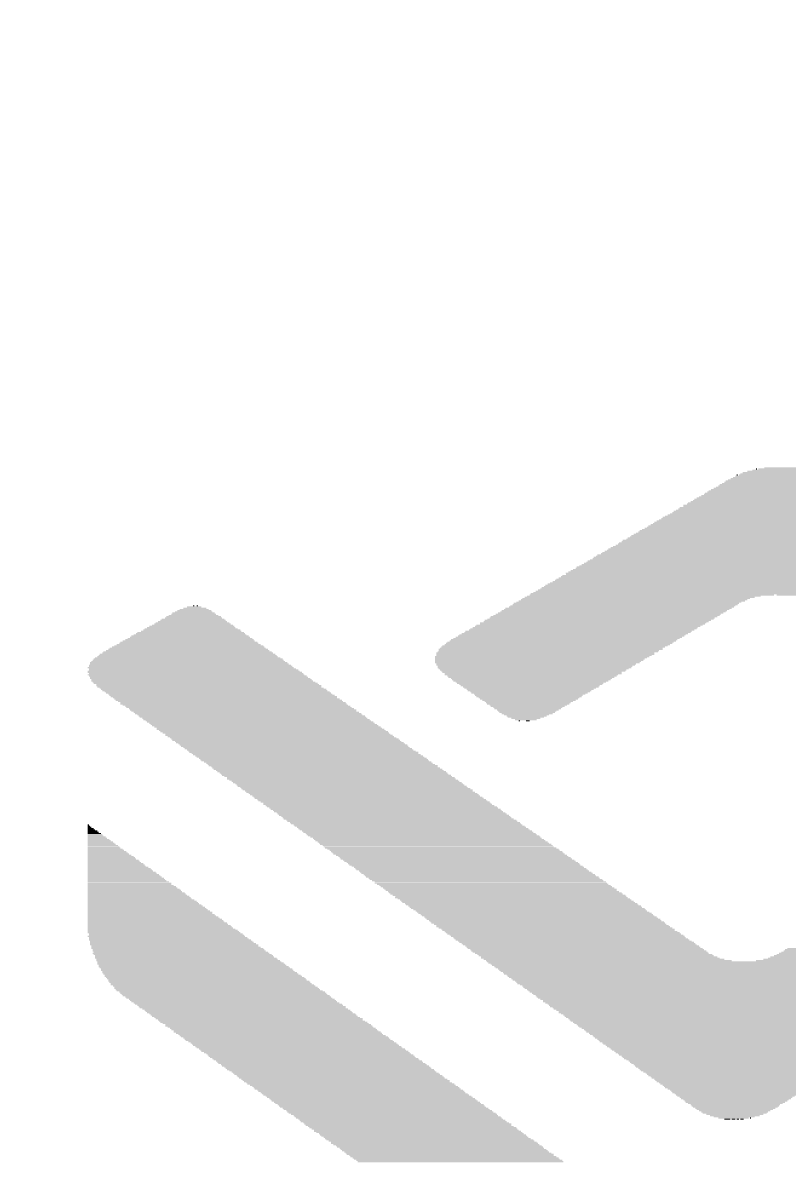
# Model space of a CAD drawing. Extents: x -10 to 136, y -30 to 100.
# Drawn here: x 85.138 to 87.55, y 63.543 to 67.128 of the extents above; entities that cross this region are included whole.
import ezdxf

# ---------------------------------------------------------------- set-up
doc = ezdxf.new("R2010")
doc.units = 0
doc.layers.add('25', color=253, linetype='CONTINUOUS')
doc.layers.add('49', color=253, linetype='CONTINUOUS')

# ---------------------------------------------------------------- blocks, each defined once
blk = doc.blocks.new('RECT')
blk.add_solid([(-0.5, -0.5), (0.5, -0.5), (-0.5, 0.5), (0.5, 0.5)])

msp = doc.modelspace()

# ---------------------------------------------------------------- linework, layer by layer
at = {"layer": '49'}
for radius in [38.2532, 37.9738]:
    msp.add_circle((65.024, 49.53), radius, dxfattribs=at)

# ---------------------------------------------------------------- block references
at = {"layer": '25'}
for p, xscale, yscale in [((87.5309, 65.7161), 0.2248, 0.0039), ((87.531, 65.72), 0.1943, 0.0038), ((87.4471, 65.7238), 0.0038, 0.0038), ((87.529, 65.7238), 0.1524, 0.0038), ((87.531, 65.7276), 0.1181, 0.0038), ((87.529, 65.6819), 0.3657, 0.0038), ((87.5272, 65.6857), 0.3543, 0.0038), ((87.529, 65.6895), 0.3429, 0.0038), ((87.531, 65.6933), 0.3315, 0.0038), ((87.529, 65.6971), 0.3124, 0.0038), ((87.5309, 65.7009), 0.301, 0.0038), ((87.3862, 65.7047), 0.0038, 0.0038), ((87.5329, 65.7047), 0.2819, 0.0038), ((87.531, 65.7085), 0.2705, 0.0038), ((87.531, 65.7123), 0.2553, 0.0038), ((87.5252, 65.6476), 0.4801, 0.0038), ((87.5271, 65.6514), 0.4686, 0.0038), ((87.5252, 65.6552), 0.4572, 0.0038), ((87.5252, 65.659), 0.442, 0.0038), ((87.5272, 65.6628), 0.4305, 0.0038), ((87.5272, 65.6666), 0.4153, 0.0038), ((87.529, 65.6704), 0.4039, 0.0038), ((87.5271, 65.6742), 0.3924, 0.0038), ((87.529, 65.678), 0.381, 0.0039), ((87.5214, 65.6095), 0.6096, 0.0038), ((87.5233, 65.6133), 0.5906, 0.0038), ((87.5234, 65.6171), 0.5829, 0.0038), ((87.5234, 65.6209), 0.5677, 0.0038), ((87.5233, 65.6247), 0.5524, 0.0038), ((87.5233, 65.6285), 0.5448, 0.0038), ((87.5233, 65.6323), 0.5296, 0.0038), ((87.5252, 65.6361), 0.5182, 0.0038), ((87.5252, 65.6399), 0.5029, 0.0039), ((87.5272, 65.6438), 0.4915, 0.0038), ((87.5196, 65.5752), 0.7201, 0.0038), ((87.5195, 65.579), 0.7048, 0.0038), ((87.5214, 65.5828), 0.6934, 0.0038), ((87.5214, 65.5866), 0.6782, 0.0038), ((87.5214, 65.5904), 0.6706, 0.0038), ((87.5215, 65.5942), 0.6553, 0.0038), ((87.5215, 65.598), 0.6401, 0.0038), ((87.5214, 65.6018), 0.6324, 0.0039), ((87.5233, 65.6057), 0.6134, 0.0038), ((87.5176, 65.5371), 0.8458, 0.0038), ((87.5176, 65.5409), 0.8306, 0.0038), ((87.5157, 65.5447), 0.8192, 0.0038), ((87.5176, 65.5485), 0.8078, 0.0038), ((87.5196, 65.5523), 0.7963, 0.0038), ((87.5176, 65.5561), 0.7848, 0.0038), ((87.5176, 65.5599), 0.7696, 0.0038), ((87.5176, 65.5637), 0.7544, 0.0039), ((87.5195, 65.5676), 0.743, 0.0038), ((87.5195, 65.5714), 0.7354, 0.0038), ((87.5157, 65.5028), 0.9564, 0.0038), ((87.5138, 65.5066), 0.9448, 0.0038), ((87.5157, 65.5104), 0.9334, 0.0038), ((87.5138, 65.5142), 0.922, 0.0038), ((87.5157, 65.518), 0.9106, 0.0038), ((87.5157, 65.5218), 0.8954, 0.0038), ((87.5157, 65.5256), 0.8802, 0.0039), ((87.5157, 65.5295), 0.8724, 0.0038), ((87.5157, 65.5333), 0.8572, 0.0038), ((87.5119, 65.4685), 1.0706, 0.0038), ((87.51, 65.4723), 1.0592, 0.0038), ((87.5119, 65.4761), 1.0478, 0.0038), ((87.5119, 65.4799), 1.0325, 0.0038), ((87.5138, 65.4837), 1.021, 0.0038), ((87.5138, 65.4875), 1.0058, 0.0039), ((87.5138, 65.4914), 0.9982, 0.0038), ((87.5138, 65.4952), 0.983, 0.0038), ((87.5119, 65.499), 0.9716, 0.0038), ((87.508, 65.4304), 1.1925, 0.0038), ((87.51, 65.4342), 1.1887, 0.0038), ((87.508, 65.438), 1.1697, 0.0038), ((87.51, 65.4418), 1.1582, 0.0038), ((87.5081, 65.4456), 1.1468, 0.0038), ((87.5081, 65.4494), 1.1316, 0.0039), ((87.5081, 65.4533), 1.124, 0.0038), ((87.5119, 65.4571), 1.1087, 0.0038), ((87.51, 65.4609), 1.0973, 0.0038), ((87.51, 65.4647), 1.082, 0.0038), ((87.5042, 65.3961), 1.3145, 0.0038), ((87.5043, 65.3999), 1.2992, 0.0038), ((87.5062, 65.4037), 1.2878, 0.0038), ((87.5062, 65.4075), 1.2725, 0.0038), ((87.5062, 65.4113), 1.2573, 0.0039), ((87.5062, 65.4152), 1.2497, 0.0038), ((87.5081, 65.419), 1.2382, 0.0038), ((87.5062, 65.4228), 1.2192, 0.0038), ((87.5081, 65.4266), 1.2078, 0.0038), ((87.5005, 65.358), 1.4363, 0.0038), ((87.5024, 65.3618), 1.4249, 0.0038), ((87.5024, 65.3656), 1.4097, 0.0038), ((87.5042, 65.3694), 1.3983, 0.0038), ((87.5043, 65.3732), 1.383, 0.0039), ((87.5043, 65.3771), 1.3754, 0.0038), ((87.5043, 65.3809), 1.3602, 0.0038), ((87.5062, 65.3847), 1.3487, 0.0038), ((87.5042, 65.3885), 1.3373, 0.0038), ((87.5062, 65.3923), 1.3183, 0.0038), ((87.0928, 65.3237), 0.7354, 0.0038), ((87.1176, 65.3275), 0.7697, 0.0038), ((87.4986, 65.3313), 1.524, 0.0038), ((87.5005, 65.3351), 1.5125, 0.0039), ((87.5005, 65.339), 1.4973, 0.0038), ((87.5024, 65.3428), 1.4859, 0.0038), ((87.5024, 65.3466), 1.4707, 0.0038), ((87.5005, 65.3504), 1.4593, 0.0038), ((87.5024, 65.3542), 1.4478, 0.0038), ((87.8891, 65.3275), 0.7582, 0.0038), ((85.6793, 65.2856), 0.0724, 0.0038), ((85.6774, 65.2894), 0.0457, 0.0038), ((85.6755, 65.2932), 0.0038, 0.0038), ((85.6869, 65.2932), 0.0038, 0.0038), ((87.0128, 65.2856), 0.7125, 0.0038), ((87.0223, 65.2894), 0.7086, 0.0038), ((87.0261, 65.2932), 0.7086, 0.0038), ((87.0337, 65.297), 0.7087, 0.0039), ((87.0376, 65.3009), 0.7087, 0.0038), ((87.0452, 65.3047), 0.7087, 0.0038), ((87.0547, 65.3085), 0.7124, 0.0038), ((87.0623, 65.3123), 0.7124, 0.0038), ((87.068, 65.3161), 0.7163, 0.0038), ((87.0795, 65.3199), 0.7239, 0.0038), ((85.6736, 65.2513), 0.1981, 0.0038), ((85.6754, 65.2551), 0.1791, 0.0038), ((85.6754, 65.2589), 0.1715, 0.0039), ((85.6755, 65.2628), 0.1562, 0.0038), ((85.6755, 65.2666), 0.141, 0.0038), ((85.6754, 65.2704), 0.1333, 0.0038), ((85.6754, 65.2742), 0.1181, 0.0038), ((85.6774, 65.278), 0.1067, 0.0038), ((85.6774, 65.2818), 0.0914, 0.0038), ((86.9557, 65.2513), 0.7125, 0.0038), ((86.9614, 65.2551), 0.7087, 0.0038), ((86.9671, 65.2589), 0.7125, 0.0039), ((86.9747, 65.2628), 0.7125, 0.0038), ((86.9804, 65.2666), 0.7086, 0.0038), ((86.988, 65.2704), 0.7086, 0.0038), ((86.9956, 65.2742), 0.7087, 0.0038), ((86.9995, 65.278), 0.7087, 0.0038), ((87.0071, 65.2818), 0.7087, 0.0038), ((85.6698, 65.217), 0.3048, 0.0038), ((85.6679, 65.2208), 0.2933, 0.0039), ((85.6679, 65.2247), 0.2781, 0.0038), ((85.6698, 65.2285), 0.2667, 0.0038), ((85.6716, 65.2323), 0.2553, 0.0038), ((85.6716, 65.2361), 0.2401, 0.0038), ((85.6717, 65.2399), 0.2324, 0.0038), ((85.6716, 65.2437), 0.2171, 0.0038), ((85.6736, 65.2475), 0.2057, 0.0038), ((86.8966, 65.217), 0.7087, 0.0038), ((86.9023, 65.2208), 0.7124, 0.0039), ((86.908, 65.2247), 0.7086, 0.0038), ((86.9156, 65.2285), 0.7087, 0.0038), ((86.9214, 65.2323), 0.7125, 0.0038), ((86.9327, 65.2399), 0.7125, 0.0038), ((86.9309, 65.2361), 0.7087, 0.0038), ((86.9423, 65.2437), 0.7086, 0.0038), ((86.948, 65.2475), 0.7124, 0.0038), ((85.6603, 65.1789), 0.4305, 0.0038), ((85.6603, 65.1827), 0.4153, 0.0039), ((85.6622, 65.1866), 0.4039, 0.0038), ((85.6641, 65.1904), 0.3925, 0.0038), ((85.664, 65.1942), 0.3772, 0.0038), ((85.6641, 65.198), 0.3695, 0.0038), ((85.6641, 65.2018), 0.3543, 0.0038), ((85.666, 65.2056), 0.3429, 0.0038), ((85.666, 65.2094), 0.3353, 0.0038), ((85.6679, 65.2132), 0.3163, 0.0038), ((86.8299, 65.1789), 0.7124, 0.0038), ((86.8376, 65.1827), 0.7125, 0.0039), ((86.8414, 65.1866), 0.7125, 0.0038), ((86.849, 65.1904), 0.7125, 0.0038), ((86.8565, 65.1942), 0.7125, 0.0038), ((86.8642, 65.198), 0.7124, 0.0038), ((86.868, 65.2018), 0.7124, 0.0038), ((86.8757, 65.2056), 0.7125, 0.0038), ((86.8833, 65.2094), 0.7125, 0.0038), ((86.8871, 65.2132), 0.7125, 0.0038), ((85.6564, 65.1446), 0.5372, 0.0039), ((85.6564, 65.1485), 0.5296, 0.0038), ((85.6564, 65.1523), 0.5144, 0.0038), ((85.6583, 65.1561), 0.5029, 0.0038), ((85.6565, 65.1599), 0.4915, 0.0038), ((85.6583, 65.1637), 0.4801, 0.0038), ((85.6602, 65.1675), 0.4686, 0.0038), ((85.6602, 65.1713), 0.4534, 0.0038), ((85.6603, 65.1751), 0.4381, 0.0038), ((86.7823, 65.1446), 0.6858, 0.0039), ((86.7899, 65.1485), 0.6934, 0.0038), ((86.7994, 65.1561), 0.7048, 0.0038), ((86.7937, 65.1523), 0.6934, 0.0038), ((86.8013, 65.1599), 0.701, 0.0038), ((86.8071, 65.1637), 0.7049, 0.0038), ((86.8128, 65.1675), 0.7087, 0.0038), ((86.8204, 65.1713), 0.7087, 0.0038), ((86.8261, 65.1751), 0.7124, 0.0038), ((85.6641, 65.1065), 0.6363, 0.0039), ((85.6602, 65.1142), 0.621, 0.0038), ((85.6622, 65.1104), 0.6249, 0.0038), ((85.6583, 65.118), 0.6096, 0.0038), ((85.6583, 65.1218), 0.602, 0.0038), ((85.6583, 65.1256), 0.5944, 0.0038), ((85.6565, 65.1294), 0.5829, 0.0038), ((85.6565, 65.1332), 0.5677, 0.0038), ((85.6565, 65.137), 0.5601, 0.0038), ((85.6564, 65.1408), 0.5524, 0.0038), ((86.7632, 65.1218), 0.6553, 0.0038), ((86.7652, 65.1256), 0.6591, 0.0038), ((86.7576, 65.1142), 0.6439, 0.0038), ((86.7728, 65.1332), 0.6743, 0.0038), ((86.769, 65.1294), 0.6667, 0.0038), ((86.7595, 65.118), 0.6477, 0.0038), ((86.7823, 65.1408), 0.6858, 0.0038), ((86.7785, 65.137), 0.6782, 0.0038), ((86.7537, 65.1104), 0.6286, 0.0038), ((86.7518, 65.1065), 0.6248, 0.0039), ((85.6754, 65.0875), 0.6667, 0.0038), ((85.6793, 65.0837), 0.6744, 0.0038), ((85.6831, 65.0761), 0.682, 0.0038), ((85.666, 65.0989), 0.6477, 0.0038), ((85.6716, 65.0951), 0.6515, 0.0038), ((85.6754, 65.0913), 0.6591, 0.0038), ((85.6831, 65.0799), 0.6744, 0.0038), ((85.6888, 65.0723), 0.6858, 0.0038), ((85.666, 65.1027), 0.6401, 0.0038), ((86.7499, 65.1027), 0.6134, 0.0038), ((86.748, 65.0989), 0.6096, 0.0038), ((86.7461, 65.0951), 0.5982, 0.0038), ((86.7442, 65.0913), 0.5867, 0.0038), ((86.7442, 65.0875), 0.5791, 0.0038), ((86.7404, 65.0837), 0.5639, 0.0038), ((86.7385, 65.0761), 0.5449, 0.0038), ((86.7442, 65.0799), 0.5563, 0.0038), ((86.7404, 65.0723), 0.5334, 0.0038), ((85.6926, 65.0684), 0.6858, 0.0039), ((85.6964, 65.0646), 0.6934, 0.0038), ((85.7002, 65.0608), 0.6934, 0.0038), ((85.7022, 65.057), 0.6973, 0.0038), ((85.7079, 65.0532), 0.7011, 0.0038), ((85.7135, 65.0494), 0.7049, 0.0038), ((85.7193, 65.0456), 0.701, 0.0038), ((85.7231, 65.0418), 0.7086, 0.0038), ((85.725, 65.038), 0.7048, 0.0038), ((86.7385, 65.0684), 0.5219, 0.0039), ((86.7385, 65.0646), 0.5067, 0.0038), ((86.7385, 65.0608), 0.4991, 0.0038), ((86.7366, 65.057), 0.4877, 0.0038), ((86.7366, 65.0532), 0.4725, 0.0038), ((86.7347, 65.0494), 0.4611, 0.0038), ((86.7366, 65.0456), 0.4495, 0.0038), ((86.7347, 65.0418), 0.4381, 0.0038), ((86.7366, 65.038), 0.4267, 0.0038), ((85.7326, 65.0342), 0.7048, 0.0038), ((85.7384, 65.0303), 0.7087, 0.0039), ((85.7422, 65.0265), 0.7087, 0.0038), ((85.7498, 65.0227), 0.7087, 0.0038), ((85.7536, 65.0189), 0.7087, 0.0038), ((85.7593, 65.0151), 0.7048, 0.0038), ((85.765, 65.0113), 0.7086, 0.0038), ((85.7708, 65.0075), 0.7125, 0.0038), ((85.7746, 65.0037), 0.7049, 0.0038), ((85.7803, 64.9999), 0.7087, 0.0038), ((86.7347, 65.0342), 0.4153, 0.0038), ((86.7347, 65.0303), 0.4001, 0.0039), ((86.7328, 65.0265), 0.3887, 0.0038), ((86.7347, 65.0227), 0.3771, 0.0038), ((86.7328, 65.0189), 0.3657, 0.0038), ((86.7328, 65.0151), 0.3505, 0.0038), ((86.7309, 65.0113), 0.3391, 0.0038), ((86.7309, 65.0075), 0.3315, 0.0038), ((86.7309, 65.0037), 0.3163, 0.0038), ((86.7308, 64.9999), 0.3086, 0.0038), ((85.7859, 64.9961), 0.7125, 0.0038), ((85.7917, 64.9922), 0.7087, 0.0039), ((85.7993, 64.9884), 0.7086, 0.0038), ((85.8012, 64.9846), 0.7124, 0.0038), ((85.8069, 64.9808), 0.7086, 0.0038), ((85.8146, 64.977), 0.7087, 0.0038), ((85.8184, 64.9732), 0.7087, 0.0038), ((85.826, 64.9694), 0.7087, 0.0038), ((85.8317, 64.9656), 0.7125, 0.0038), ((86.7309, 64.9961), 0.2933, 0.0038), ((86.7309, 64.9922), 0.2781, 0.0039), ((86.7289, 64.9884), 0.2667, 0.0038), ((86.7289, 64.9846), 0.2591, 0.0038), ((86.7289, 64.9808), 0.2439, 0.0038), ((86.727, 64.977), 0.2324, 0.0038), ((86.727, 64.9732), 0.2172, 0.0038), ((86.7271, 64.9694), 0.2095, 0.0038), ((86.7271, 64.9656), 0.1943, 0.0038), ((85.8336, 64.9618), 0.7086, 0.0038), ((85.8412, 64.958), 0.7086, 0.0038), ((85.847, 64.9541), 0.7125, 0.0039), ((85.8526, 64.9503), 0.7087, 0.0038), ((85.8584, 64.9465), 0.7125, 0.0038), ((85.8621, 64.9427), 0.7125, 0.0038), ((85.8679, 64.9389), 0.7087, 0.0038), ((85.8736, 64.9351), 0.7124, 0.0038), ((85.8793, 64.9313), 0.7086, 0.0038), ((85.8851, 64.9275), 0.7125, 0.0038), ((86.7251, 64.9618), 0.1829, 0.0038), ((86.7251, 64.958), 0.1753, 0.0038), ((86.7251, 64.9541), 0.16, 0.0039), ((86.7232, 64.9503), 0.141, 0.0038), ((86.7233, 64.9465), 0.1257, 0.0038), ((86.7214, 64.9427), 0.1143, 0.0038), ((86.7213, 64.9389), 0.0914, 0.0038), ((86.7213, 64.9351), 0.0686, 0.0038), ((86.7004, 64.9313), 0.0038, 0.0038), ((86.727, 64.9313), 0.0114, 0.0038), ((85.8907, 64.9237), 0.7087, 0.0038), ((85.8965, 64.9199), 0.7125, 0.0038), ((85.9002, 64.916), 0.7125, 0.0039), ((85.9079, 64.9122), 0.7125, 0.0038), ((85.9136, 64.9084), 0.7086, 0.0038), ((85.9174, 64.9046), 0.7162, 0.0038), ((85.9232, 64.9008), 0.7125, 0.0038), ((85.9288, 64.897), 0.7163, 0.0038), ((85.9346, 64.8932), 0.7125, 0.0038), ((85.9403, 64.8894), 0.7087, 0.0038), ((85.9441, 64.8856), 0.7163, 0.0038), ((85.9498, 64.8818), 0.7124, 0.0038), ((85.9574, 64.8779), 0.7124, 0.0039), ((85.9631, 64.8741), 0.7163, 0.0038), ((85.9669, 64.8703), 0.7163, 0.0038), ((85.9727, 64.8665), 0.7125, 0.0038), ((85.9784, 64.8627), 0.7163, 0.0038), ((85.9841, 64.8589), 0.7125, 0.0038), ((85.9898, 64.8551), 0.7162, 0.0038), ((85.9936, 64.8513), 0.7162, 0.0038), ((85.9994, 64.8475), 0.7125, 0.0038), ((86.005, 64.8437), 0.7163, 0.0038), ((86.0108, 64.8398), 0.7125, 0.0039), ((86.0165, 64.836), 0.7163, 0.0038), ((86.0222, 64.8322), 0.7201, 0.0038), ((86.026, 64.8284), 0.7124, 0.0038), ((86.0317, 64.8246), 0.7162, 0.0038), ((86.0393, 64.8208), 0.7163, 0.0038), ((86.0431, 64.817), 0.7163, 0.0038), ((86.0508, 64.8132), 0.7163, 0.0038), ((86.0546, 64.8094), 0.7163, 0.0038), ((86.0584, 64.8056), 0.7163, 0.0038), ((86.066, 64.8017), 0.7162, 0.0039), ((86.0717, 64.7979), 0.7124, 0.0038), ((86.0774, 64.7941), 0.7163, 0.0038), ((86.0832, 64.7903), 0.7201, 0.0038), ((86.087, 64.7865), 0.7125, 0.0038), ((86.0927, 64.7827), 0.7163, 0.0038), ((86.0984, 64.7789), 0.7201, 0.0038), ((86.1041, 64.7751), 0.7162, 0.0038), ((86.1099, 64.7713), 0.7201, 0.0038), ((86.1155, 64.7675), 0.7163, 0.0038), ((86.1193, 64.7636), 0.7163, 0.0039), ((86.1251, 64.7598), 0.7201, 0.0038), ((86.1308, 64.756), 0.7163, 0.0038), ((86.1403, 64.7484), 0.7201, 0.0038), ((86.1384, 64.7522), 0.7163, 0.0038), ((86.148, 64.7446), 0.7201, 0.0038), ((86.1536, 64.7408), 0.7163, 0.0038), ((86.1594, 64.737), 0.7201, 0.0038), ((86.1651, 64.7332), 0.7163, 0.0038), ((86.1689, 64.7294), 0.7163, 0.0038), ((86.1746, 64.7255), 0.7201, 0.0039), ((86.1803, 64.7217), 0.7162, 0.0038), ((86.1861, 64.7179), 0.7201, 0.0038), ((86.1917, 64.7141), 0.7239, 0.0038), ((86.1955, 64.7103), 0.7163, 0.0038), ((86.2013, 64.7065), 0.7201, 0.0038), ((86.2088, 64.7027), 0.7201, 0.0038), ((86.2127, 64.6989), 0.7201, 0.0038), ((86.2184, 64.6951), 0.7162, 0.0038), ((86.2242, 64.6913), 0.7201, 0.0038), ((86.228, 64.6874), 0.7201, 0.0039), ((86.2356, 64.6836), 0.7201, 0.0038), ((86.2394, 64.6798), 0.7201, 0.0038), ((86.2469, 64.676), 0.7201, 0.0038), ((86.2546, 64.6684), 0.7201, 0.0038), ((86.2527, 64.6722), 0.7163, 0.0038), ((86.2623, 64.6646), 0.7201, 0.0038), ((86.2679, 64.6608), 0.7239, 0.0038), ((86.2737, 64.657), 0.7201, 0.0038), ((86.2794, 64.6532), 0.7239, 0.0038), ((86.285, 64.6493), 0.7201, 0.0039), ((86.2889, 64.6455), 0.7201, 0.0038), ((86.2965, 64.6417), 0.72, 0.0038), ((86.3004, 64.6379), 0.7201, 0.0038), ((86.306, 64.6341), 0.7239, 0.0038), ((86.3118, 64.6303), 0.7201, 0.0038), ((86.3156, 64.6265), 0.7201, 0.0038), ((86.3213, 64.6227), 0.7239, 0.0038), ((86.3289, 64.6189), 0.7239, 0.0038), ((86.3327, 64.6151), 0.7239, 0.0038), ((86.3404, 64.6112), 0.7239, 0.0039), ((86.3441, 64.6074), 0.7239, 0.0038), ((85.344, 64.6036), 0.0038, 0.0038), ((85.3459, 64.5998), 0.0076, 0.0038), ((85.3478, 64.596), 0.0114, 0.0038), ((85.3516, 64.5922), 0.019, 0.0038), ((85.3535, 64.5884), 0.0229, 0.0038), ((85.365, 64.5731), 0.0457, 0.0039), ((85.3668, 64.5693), 0.0495, 0.0038), ((85.3574, 64.5846), 0.0305, 0.0038), ((85.3593, 64.5808), 0.0343, 0.0038), ((85.3631, 64.577), 0.0419, 0.0038), ((86.3499, 64.6036), 0.7201, 0.0038), ((86.3556, 64.5998), 0.7239, 0.0038), ((86.3612, 64.596), 0.7201, 0.0038), ((86.367, 64.5922), 0.7239, 0.0038), ((86.3708, 64.5884), 0.7239, 0.0038), ((86.3785, 64.5846), 0.7239, 0.0038), ((86.3822, 64.5808), 0.7239, 0.0038), ((86.3899, 64.577), 0.7239, 0.0038), ((86.3937, 64.5731), 0.7239, 0.0039), ((86.3993, 64.5693), 0.7277, 0.0038), ((85.3706, 64.5655), 0.0571, 0.0038), ((85.3726, 64.5617), 0.061, 0.0038), ((85.3764, 64.5579), 0.0686, 0.0038), ((85.3783, 64.5541), 0.0724, 0.0038), ((85.3821, 64.5503), 0.08, 0.0038), ((85.384, 64.5465), 0.0838, 0.0038), ((85.3859, 64.5427), 0.0876, 0.0038), ((85.3897, 64.5389), 0.0952, 0.0038), ((85.3916, 64.535), 0.0991, 0.0039), ((86.4051, 64.5655), 0.7239, 0.0038), ((86.4108, 64.5617), 0.72, 0.0038), ((86.4166, 64.5579), 0.7239, 0.0038), ((86.4203, 64.5541), 0.7239, 0.0038), ((86.428, 64.5503), 0.7239, 0.0038), ((86.4318, 64.5465), 0.7239, 0.0038), ((86.4374, 64.5427), 0.7277, 0.0038), ((86.4432, 64.5389), 0.7239, 0.0038), ((86.447, 64.535), 0.7239, 0.0039), ((85.4031, 64.5198), 0.1219, 0.0038), ((85.4049, 64.516), 0.1257, 0.0038), ((85.4069, 64.5122), 0.1295, 0.0038), ((85.4107, 64.5084), 0.1372, 0.0038), ((85.4145, 64.5046), 0.1448, 0.0038), ((85.4164, 64.5008), 0.1486, 0.0038), ((85.4183, 64.4969), 0.1524, 0.0039), ((85.3936, 64.5312), 0.1029, 0.0038), ((85.3974, 64.5274), 0.1105, 0.0038), ((85.3993, 64.5236), 0.1143, 0.0038), ((86.4528, 64.5312), 0.7277, 0.0038), ((86.4604, 64.5274), 0.7277, 0.0038), ((86.4661, 64.5236), 0.7239, 0.0038), ((86.4718, 64.5198), 0.7277, 0.0038), ((86.4755, 64.516), 0.7277, 0.0038), ((86.4794, 64.5122), 0.7277, 0.0038), ((86.487, 64.5084), 0.7278, 0.0038), ((86.4928, 64.5046), 0.7239, 0.0038), ((86.4985, 64.5008), 0.7277, 0.0038), ((86.5023, 64.4969), 0.7277, 0.0039), ((85.4221, 64.4931), 0.16, 0.0038), ((85.424, 64.4893), 0.1638, 0.0038), ((85.4259, 64.4855), 0.1676, 0.0038), ((85.4297, 64.4817), 0.1753, 0.0038), ((85.4412, 64.4665), 0.1981, 0.0038), ((85.443, 64.4627), 0.2019, 0.0038), ((85.4317, 64.4779), 0.1791, 0.0038), ((85.4336, 64.4741), 0.1829, 0.0038), ((85.4374, 64.4703), 0.1905, 0.0038), ((86.5099, 64.4931), 0.7277, 0.0038), ((86.5136, 64.4893), 0.7277, 0.0038), ((86.5213, 64.4855), 0.7277, 0.0038), ((86.5251, 64.4817), 0.7278, 0.0038), ((86.529, 64.4779), 0.7277, 0.0038), ((86.5366, 64.4741), 0.7277, 0.0038), ((86.5423, 64.4703), 0.7239, 0.0038), ((86.548, 64.4665), 0.7277, 0.0038), ((86.5517, 64.4627), 0.7277, 0.0038), ((85.445, 64.4588), 0.2057, 0.0039), ((85.4488, 64.455), 0.2134, 0.0038), ((85.4507, 64.4512), 0.2172, 0.0038), ((85.4545, 64.4474), 0.2248, 0.0038), ((85.4564, 64.4436), 0.2286, 0.0038), ((85.4583, 64.4398), 0.2324, 0.0038), ((85.4621, 64.436), 0.24, 0.0038), ((85.464, 64.4322), 0.2438, 0.0038), ((85.4659, 64.4284), 0.2476, 0.0038), ((86.5575, 64.4588), 0.7239, 0.0039), ((86.5632, 64.455), 0.7278, 0.0038), ((86.5671, 64.4512), 0.7277, 0.0038), ((86.5747, 64.4474), 0.7277, 0.0038), ((86.5785, 64.4436), 0.7277, 0.0038), ((86.5842, 64.4398), 0.7315, 0.0038), ((86.5898, 64.436), 0.7277, 0.0038), ((86.5956, 64.4322), 0.7315, 0.0038), ((86.6013, 64.4284), 0.7278, 0.0038), ((85.4811, 64.4093), 0.2781, 0.0038), ((85.4831, 64.4055), 0.2819, 0.0038), ((85.4869, 64.4017), 0.2896, 0.0038), ((85.4888, 64.3979), 0.2934, 0.0038), ((85.4907, 64.3941), 0.2972, 0.0038), ((85.4945, 64.3903), 0.3048, 0.0038), ((85.4698, 64.4246), 0.2553, 0.0038), ((85.4736, 64.4207), 0.2629, 0.0039), ((85.4736, 64.4169), 0.2629, 0.0038), ((85.4774, 64.4131), 0.2705, 0.0038), ((86.6108, 64.4207), 0.7315, 0.0039), ((86.609, 64.4246), 0.7277, 0.0038), ((86.6166, 64.4169), 0.7277, 0.0038), ((86.6242, 64.4131), 0.7277, 0.0038), ((86.6279, 64.4093), 0.7277, 0.0038), ((86.6356, 64.4055), 0.7277, 0.0038), ((86.6413, 64.4017), 0.7316, 0.0038), ((86.6433, 64.3979), 0.7277, 0.0038), ((86.6509, 64.3941), 0.7277, 0.0038), ((86.6566, 64.3903), 0.7315, 0.0038), ((85.4964, 64.3865), 0.3086, 0.0038), ((85.4983, 64.3826), 0.3124, 0.0039), ((85.5021, 64.3788), 0.32, 0.0038), ((85.504, 64.375), 0.3238, 0.0038), ((85.5059, 64.3712), 0.3277, 0.0038), ((85.5174, 64.356), 0.3505, 0.0038), ((85.5098, 64.3674), 0.3353, 0.0038), ((85.5136, 64.3636), 0.3429, 0.0038), ((85.5155, 64.3598), 0.3467, 0.0038), ((86.6604, 64.3865), 0.7315, 0.0038), ((86.668, 64.3826), 0.7315, 0.0039), ((86.6737, 64.3788), 0.7277, 0.0038), ((86.6756, 64.375), 0.7316, 0.0038), ((86.6833, 64.3712), 0.7315, 0.0038), ((86.689, 64.3674), 0.7277, 0.0038), ((86.6947, 64.3636), 0.7315, 0.0038), ((86.6985, 64.3598), 0.7315, 0.0038), ((86.7061, 64.356), 0.7315, 0.0038), ((85.5212, 64.3522), 0.3581, 0.0038), ((85.523, 64.3484), 0.3619, 0.0038), ((85.5269, 64.3445), 0.3696, 0.0039), ((85.5288, 64.3407), 0.3734, 0.0038), ((85.5307, 64.3369), 0.3772, 0.0038), ((85.5345, 64.3331), 0.3848, 0.0038), ((85.5383, 64.3293), 0.3924, 0.0038), ((85.5383, 64.3255), 0.3924, 0.0038), ((85.5421, 64.3217), 0.4, 0.0038), ((85.544, 64.3179), 0.4039, 0.0038), ((86.7099, 64.3522), 0.7315, 0.0038), ((86.7175, 64.3484), 0.7316, 0.0038), ((86.7214, 64.3445), 0.7315, 0.0039), ((86.7271, 64.3407), 0.7353, 0.0038), ((86.7328, 64.3369), 0.7315, 0.0038), ((86.7385, 64.3331), 0.7277, 0.0038), ((86.7442, 64.3293), 0.7315, 0.0038), ((86.7499, 64.3255), 0.7354, 0.0038), ((86.7556, 64.3217), 0.7316, 0.0038), ((86.7595, 64.3179), 0.7315, 0.0038), ((85.5555, 64.3026), 0.4267, 0.0038), ((85.5573, 64.2988), 0.4305, 0.0038), ((85.5611, 64.295), 0.4381, 0.0038), ((85.5631, 64.2912), 0.442, 0.0038), ((85.5669, 64.2874), 0.4496, 0.0038), ((85.5688, 64.2836), 0.4534, 0.0038), ((85.5479, 64.3141), 0.4115, 0.0038), ((85.5498, 64.3103), 0.4153, 0.0038), ((85.5536, 64.3064), 0.4229, 0.0039), ((86.767, 64.3141), 0.7315, 0.0038), ((86.7709, 64.3103), 0.7315, 0.0038), ((86.7766, 64.3064), 0.7353, 0.0039), ((86.7823, 64.3026), 0.7315, 0.0038), ((86.788, 64.2988), 0.7354, 0.0038), ((86.7918, 64.295), 0.7354, 0.0038), ((86.7976, 64.2912), 0.7315, 0.0038), ((86.8051, 64.2874), 0.7315, 0.0038), ((86.8071, 64.2836), 0.7353, 0.0038), ((85.5707, 64.2798), 0.4572, 0.0038), ((85.5745, 64.276), 0.4648, 0.0038), ((85.5783, 64.2722), 0.4724, 0.0038), ((85.5802, 64.2683), 0.4762, 0.0039), ((85.5821, 64.2645), 0.4801, 0.0038), ((85.5898, 64.2531), 0.4953, 0.0038), ((85.5954, 64.2493), 0.4991, 0.0038), ((85.5879, 64.2607), 0.4839, 0.0038), ((85.5898, 64.2569), 0.4877, 0.0038), ((86.8147, 64.2798), 0.7353, 0.0038), ((86.8223, 64.276), 0.7353, 0.0038), ((86.8242, 64.2722), 0.7315, 0.0038), ((86.8318, 64.2683), 0.7316, 0.0039), ((86.8376, 64.2645), 0.7353, 0.0038), ((86.8414, 64.2607), 0.7353, 0.0038), ((86.849, 64.2569), 0.7353, 0.0038), ((86.8528, 64.2531), 0.7353, 0.0038), ((86.8585, 64.2493), 0.7315, 0.0038), ((85.5974, 64.2455), 0.5029, 0.0038), ((85.6012, 64.2417), 0.5105, 0.0038), ((85.605, 64.2379), 0.5106, 0.0038), ((85.6069, 64.2341), 0.5144, 0.0038), ((85.6107, 64.2302), 0.522, 0.0039), ((85.6145, 64.2264), 0.5296, 0.0038), ((85.6164, 64.2226), 0.5258, 0.0038), ((85.6202, 64.2188), 0.5334, 0.0038), ((85.624, 64.215), 0.541, 0.0038), ((85.6279, 64.2112), 0.5411, 0.0038), ((86.8642, 64.2455), 0.7354, 0.0038), ((86.868, 64.2417), 0.7354, 0.0038), ((86.8757, 64.2379), 0.7353, 0.0038), ((86.8813, 64.2341), 0.7391, 0.0038), ((86.8871, 64.2302), 0.7353, 0.0039), ((86.8909, 64.2264), 0.7353, 0.0038), ((86.8985, 64.2226), 0.7353, 0.0038), ((86.9023, 64.2188), 0.7354, 0.0038), ((86.908, 64.215), 0.7392, 0.0038), ((86.9138, 64.2112), 0.7353, 0.0038), ((87.912, 64.2112), 0.7505, 0.0038), ((87.9196, 64.215), 0.7505, 0.0038), ((85.6298, 64.2074), 0.5449, 0.0038), ((85.6355, 64.1998), 0.5563, 0.0038), ((85.6355, 64.2036), 0.5487, 0.0038), ((85.6412, 64.196), 0.5601, 0.0038), ((85.645, 64.1921), 0.56, 0.0039), ((85.6469, 64.1883), 0.5638, 0.0038), ((85.6508, 64.1845), 0.5715, 0.0038), ((85.6583, 64.1769), 0.5791, 0.0038), ((85.6546, 64.1807), 0.5715, 0.0038), ((86.9194, 64.2074), 0.7391, 0.0038), ((86.9233, 64.2036), 0.7391, 0.0038), ((86.929, 64.1998), 0.7353, 0.0038), ((86.9385, 64.196), 0.7392, 0.0038), ((86.9423, 64.1921), 0.7392, 0.0039), ((86.9518, 64.1883), 0.743, 0.0038), ((86.9556, 64.1845), 0.7506, 0.0038), ((86.9671, 64.1807), 0.7582, 0.0038), ((86.9823, 64.1769), 0.7734, 0.0038), ((87.8396, 64.1769), 0.7887, 0.0038), ((87.8548, 64.1807), 0.7734, 0.0038), ((87.8662, 64.1845), 0.7658, 0.0038), ((87.8719, 64.1883), 0.762, 0.0038), ((87.8815, 64.1921), 0.7582, 0.0039), ((87.8872, 64.196), 0.7544, 0.0038), ((87.8948, 64.1998), 0.7544, 0.0038), ((87.9005, 64.2036), 0.7506, 0.0038), ((87.9081, 64.2074), 0.7506, 0.0038), ((85.6622, 64.1731), 0.5791, 0.0038), ((85.666, 64.1693), 0.5867, 0.0038), ((85.6679, 64.1655), 0.5905, 0.0038), ((85.6716, 64.1617), 0.5905, 0.0038), ((85.6755, 64.1579), 0.5982, 0.0038), ((85.6793, 64.154), 0.5982, 0.0039), ((85.685, 64.1502), 0.602, 0.0038), ((85.6869, 64.1464), 0.6058, 0.0038), ((85.6907, 64.1426), 0.6058, 0.0038), ((85.6945, 64.1388), 0.6134, 0.0038), ((87.4147, 64.1731), 1.6307, 0.0038), ((87.4129, 64.1693), 1.6193, 0.0038), ((87.4147, 64.1655), 1.6078, 0.0038), ((87.4128, 64.1617), 1.5964, 0.0038), ((87.4147, 64.1579), 1.5849, 0.0038), ((87.4129, 64.154), 1.5735, 0.0039), ((87.4129, 64.1502), 1.5583, 0.0038), ((87.4129, 64.1464), 1.5507, 0.0038), ((87.4129, 64.1426), 1.5431, 0.0038), ((87.4128, 64.1388), 1.5278, 0.0038), ((85.6983, 64.135), 0.6134, 0.0038), ((85.7041, 64.1312), 0.6173, 0.0038), ((85.706, 64.1274), 0.6211, 0.0038), ((85.7117, 64.1236), 0.6249, 0.0038), ((85.7155, 64.1198), 0.6248, 0.0038), ((85.7193, 64.1159), 0.6248, 0.0039), ((85.7231, 64.1121), 0.6324, 0.0038), ((85.7269, 64.1083), 0.6324, 0.0038), ((85.7307, 64.1045), 0.6324, 0.0038), ((87.4109, 64.135), 1.5164, 0.0038), ((87.4109, 64.1312), 1.5011, 0.0038), ((87.4109, 64.1274), 1.4935, 0.0038), ((87.4109, 64.1236), 1.4859, 0.0038), ((87.4109, 64.1198), 1.4707, 0.0038), ((87.409, 64.1159), 1.4592, 0.0039), ((87.409, 64.1121), 1.444, 0.0038), ((87.4109, 64.1083), 1.4402, 0.0038), ((87.409, 64.1045), 1.4288, 0.0038), ((85.7345, 64.1007), 0.6401, 0.0038), ((85.7403, 64.0969), 0.6363, 0.0038), ((85.7478, 64.0893), 0.6439, 0.0038), ((85.746, 64.0931), 0.6401, 0.0038), ((85.7516, 64.0855), 0.6439, 0.0038), ((85.7574, 64.0817), 0.6477, 0.0038), ((85.7651, 64.0778), 0.6477, 0.0039), ((85.7689, 64.074), 0.6477, 0.0038), ((85.7726, 64.0702), 0.6477, 0.0038), ((87.4091, 64.1007), 1.4135, 0.0038), ((87.4091, 64.0969), 1.3983, 0.0038), ((87.409, 64.0931), 1.3906, 0.0038), ((87.409, 64.0893), 1.383, 0.0038), ((87.409, 64.0855), 1.3678, 0.0038), ((87.4071, 64.0817), 1.3564, 0.0038), ((87.4071, 64.0778), 1.3488, 0.0039), ((87.4072, 64.074), 1.3335, 0.0038), ((87.4052, 64.0702), 1.322, 0.0038), ((85.7784, 64.0664), 0.6515, 0.0038), ((85.7841, 64.0626), 0.6477, 0.0038), ((85.7879, 64.0588), 0.6477, 0.0038), ((85.7955, 64.055), 0.6477, 0.0038), ((85.7993, 64.0512), 0.6477, 0.0038), ((85.8032, 64.0474), 0.6477, 0.0038), ((85.8107, 64.0436), 0.6477, 0.0038), ((85.8165, 64.0397), 0.6515, 0.0039), ((85.8222, 64.0359), 0.6477, 0.0038), ((85.8278, 64.0321), 0.6515, 0.0038), ((87.4071, 64.0664), 1.3106, 0.0038), ((87.4052, 64.0626), 1.2992, 0.0038), ((87.4052, 64.0588), 1.2916, 0.0038), ((87.4052, 64.055), 1.2764, 0.0038), ((87.4072, 64.0512), 1.2649, 0.0038), ((87.4034, 64.0474), 1.2573, 0.0038), ((87.4052, 64.0436), 1.2458, 0.0038), ((87.4052, 64.0397), 1.2306, 0.0039), ((87.4033, 64.0359), 1.2192, 0.0038), ((87.4033, 64.0321), 1.2116, 0.0038), ((85.8298, 64.0283), 0.6477, 0.0038), ((85.8374, 64.0245), 0.6477, 0.0038), ((85.8451, 64.0207), 0.6477, 0.0038), ((85.8488, 64.0169), 0.6477, 0.0038), ((85.8526, 64.0131), 0.6477, 0.0038), ((85.8603, 64.0093), 0.6477, 0.0038), ((85.8641, 64.0055), 0.6477, 0.0038), ((85.8679, 64.0016), 0.6477, 0.0039), ((85.8755, 63.9978), 0.6477, 0.0038), ((87.4033, 64.0283), 1.1964, 0.0038), ((87.4033, 64.0245), 1.1888, 0.0038), ((87.4033, 64.0207), 1.1734, 0.0038), ((87.4052, 64.0169), 1.162, 0.0038), ((87.3995, 64.0131), 1.1506, 0.0038), ((87.4033, 64.0093), 1.143, 0.0038), ((87.4033, 64.0055), 1.1278, 0.0038), ((87.4014, 64.0016), 1.1164, 0.0039), ((87.3995, 63.9978), 1.1049, 0.0038), ((85.8813, 63.994), 0.6515, 0.0038), ((85.8851, 63.9902), 0.6439, 0.0038), ((85.8907, 63.9864), 0.6477, 0.0038), ((85.8965, 63.9826), 0.6515, 0.0038), ((85.9022, 63.9788), 0.6477, 0.0038), ((85.9117, 63.9712), 0.6515, 0.0038), ((85.9098, 63.975), 0.6477, 0.0038), ((85.9175, 63.9674), 0.6477, 0.0038), ((85.925, 63.9636), 0.6477, 0.0039), ((85.9288, 63.9597), 0.6477, 0.0038), ((87.4014, 63.994), 1.0934, 0.0038), ((87.4014, 63.9902), 1.0858, 0.0038), ((87.3995, 63.9864), 1.0744, 0.0038), ((87.4014, 63.9826), 1.063, 0.0038), ((87.3995, 63.9788), 1.0516, 0.0038), ((87.3995, 63.975), 1.0364, 0.0038), ((87.3995, 63.9712), 1.0287, 0.0038), ((87.3976, 63.9674), 1.0172, 0.0038), ((87.3976, 63.9636), 1.002, 0.0039), ((87.3995, 63.9597), 0.9906, 0.0038), ((85.9383, 63.9521), 0.6515, 0.0038), ((85.9346, 63.9559), 0.6439, 0.0038), ((85.9441, 63.9483), 0.6477, 0.0038), ((85.9498, 63.9445), 0.6439, 0.0038), ((85.9556, 63.9407), 0.6477, 0.0038), ((85.9613, 63.9369), 0.6515, 0.0038), ((85.9669, 63.9331), 0.6477, 0.0038), ((85.9708, 63.9293), 0.6477, 0.0038), ((85.9764, 63.9255), 0.6515, 0.0039), ((87.3976, 63.9559), 0.9792, 0.0038), ((87.3976, 63.9521), 0.9716, 0.0038), ((87.3976, 63.9483), 0.9563, 0.0038), ((87.3976, 63.9445), 0.9487, 0.0038), ((87.3976, 63.9407), 0.9334, 0.0038), ((87.3957, 63.9369), 0.922, 0.0038), ((87.3957, 63.9331), 0.9144, 0.0038), ((87.3957, 63.9293), 0.8992, 0.0038), ((87.3957, 63.9255), 0.8916, 0.0039), ((85.9822, 63.9216), 0.6477, 0.0038), ((85.9898, 63.9178), 0.6477, 0.0038), ((85.9937, 63.914), 0.6477, 0.0038), ((85.9975, 63.9102), 0.6477, 0.0038), ((86.005, 63.9064), 0.6477, 0.0038), ((86.0089, 63.9026), 0.6477, 0.0038), ((86.0165, 63.8988), 0.6477, 0.0038), ((86.0203, 63.895), 0.6477, 0.0038), ((86.026, 63.8912), 0.6515, 0.0038), ((86.0318, 63.8874), 0.6477, 0.0039), ((87.3937, 63.9216), 0.8801, 0.0038), ((87.3957, 63.9178), 0.8687, 0.0038), ((87.3938, 63.914), 0.8572, 0.0038), ((87.3957, 63.9102), 0.8458, 0.0038), ((87.3938, 63.9064), 0.8344, 0.0038), ((87.3938, 63.9026), 0.8192, 0.0038), ((87.3937, 63.8988), 0.8115, 0.0038), ((87.3919, 63.895), 0.8001, 0.0038), ((87.3937, 63.8912), 0.7887, 0.0038), ((87.3919, 63.8874), 0.7772, 0.0039), ((86.0375, 63.8835), 0.6439, 0.0038), ((86.0431, 63.8797), 0.6477, 0.0038), ((86.047, 63.8759), 0.6477, 0.0038), ((86.0508, 63.8721), 0.6477, 0.0038), ((86.0584, 63.8683), 0.6477, 0.0038), ((86.0622, 63.8645), 0.6477, 0.0038), ((86.0699, 63.8607), 0.6477, 0.0038), ((86.0737, 63.8569), 0.6477, 0.0038), ((86.0794, 63.8531), 0.6515, 0.0038), ((87.3938, 63.8835), 0.7658, 0.0038), ((87.3919, 63.8797), 0.7544, 0.0038), ((87.3938, 63.8759), 0.743, 0.0038), ((87.3919, 63.8721), 0.7315, 0.0038), ((87.3899, 63.8683), 0.7201, 0.0038), ((87.3919, 63.8645), 0.7087, 0.0038), ((87.3919, 63.8607), 0.6934, 0.0038), ((87.3919, 63.8569), 0.6858, 0.0038), ((87.39, 63.8531), 0.6744, 0.0038), ((86.0851, 63.8493), 0.6477, 0.0039), ((86.0907, 63.8454), 0.6515, 0.0038), ((86.0965, 63.8416), 0.6477, 0.0038), ((86.1003, 63.8378), 0.6477, 0.0038), ((86.106, 63.834), 0.6516, 0.0038), ((86.1118, 63.8302), 0.6477, 0.0038), ((86.1175, 63.8264), 0.6439, 0.0038), ((86.1232, 63.8226), 0.6477, 0.0038), ((86.127, 63.8188), 0.6477, 0.0038), ((87.3919, 63.8493), 0.6629, 0.0039), ((87.3899, 63.8454), 0.6515, 0.0038), ((87.3881, 63.8416), 0.6401, 0.0038), ((87.3881, 63.8378), 0.6249, 0.0038), ((87.39, 63.834), 0.621, 0.0038), ((87.3881, 63.8302), 0.6096, 0.0038), ((87.3881, 63.8264), 0.5943, 0.0038), ((87.3881, 63.8226), 0.5791, 0.0038), ((87.3881, 63.8188), 0.5715, 0.0038), ((86.1346, 63.815), 0.6477, 0.0038), ((86.1384, 63.8112), 0.6477, 0.0039), ((86.1422, 63.8073), 0.6477, 0.0038), ((86.1499, 63.8035), 0.6477, 0.0038), ((86.1556, 63.7997), 0.6515, 0.0038), ((86.1574, 63.7959), 0.6477, 0.0038), ((86.1651, 63.7921), 0.6477, 0.0038), ((86.1707, 63.7883), 0.6515, 0.0038), ((86.1765, 63.7845), 0.6477, 0.0038), ((86.1842, 63.7807), 0.6477, 0.0038), ((87.3881, 63.815), 0.5639, 0.0038), ((87.3881, 63.8112), 0.5487, 0.0039), ((87.3862, 63.8073), 0.5372, 0.0038), ((87.3862, 63.8035), 0.5219, 0.0038), ((87.3881, 63.7997), 0.5181, 0.0038), ((87.3843, 63.7959), 0.5029, 0.0038), ((87.3862, 63.7921), 0.4915, 0.0038), ((87.3843, 63.7883), 0.4801, 0.0038), ((87.3862, 63.7845), 0.4687, 0.0038), ((87.3843, 63.7807), 0.4572, 0.0038), ((86.188, 63.7769), 0.6477, 0.0038), ((86.1917, 63.7731), 0.6477, 0.0039), ((86.1994, 63.7692), 0.6477, 0.0038), ((86.2032, 63.7654), 0.6477, 0.0038), ((86.2088, 63.7616), 0.6439, 0.0038), ((86.2146, 63.7578), 0.6477, 0.0038), ((86.2184, 63.754), 0.6477, 0.0038), ((86.2261, 63.7502), 0.6477, 0.0038), ((86.2298, 63.7464), 0.6477, 0.0038), ((87.3843, 63.7769), 0.4495, 0.0038), ((87.3843, 63.7731), 0.4343, 0.0039), ((87.3843, 63.7692), 0.4191, 0.0038), ((87.3843, 63.7654), 0.4115, 0.0038), ((87.3824, 63.7616), 0.4001, 0.0038), ((87.3843, 63.7578), 0.3887, 0.0038), ((87.3824, 63.754), 0.3771, 0.0038), ((87.3824, 63.7502), 0.3695, 0.0038), ((87.3824, 63.7464), 0.3543, 0.0038), ((86.2375, 63.7426), 0.6477, 0.0038), ((86.2413, 63.7388), 0.6477, 0.0038), ((86.2451, 63.735), 0.6477, 0.0039), ((86.2527, 63.7311), 0.6477, 0.0038), ((86.2565, 63.7273), 0.6477, 0.0038), ((86.2642, 63.7235), 0.6477, 0.0038), ((86.2679, 63.7197), 0.6477, 0.0038), ((86.2717, 63.7159), 0.6477, 0.0038), ((86.2794, 63.7121), 0.6477, 0.0038), ((86.2832, 63.7083), 0.6477, 0.0038), ((87.3824, 63.7426), 0.3467, 0.0038), ((87.3824, 63.7388), 0.3315, 0.0038), ((87.3824, 63.735), 0.3239, 0.0039), ((87.3805, 63.7311), 0.3125, 0.0038), ((87.3805, 63.7273), 0.2971, 0.0038), ((87.3805, 63.7235), 0.2819, 0.0038), ((87.3805, 63.7197), 0.2743, 0.0038), ((87.3805, 63.7159), 0.2667, 0.0038), ((87.3805, 63.7121), 0.2515, 0.0038), ((87.3786, 63.7083), 0.2401, 0.0038), ((86.2908, 63.7045), 0.6477, 0.0038), ((86.2946, 63.7007), 0.6477, 0.0038), ((86.3004, 63.6969), 0.6515, 0.0039), ((86.306, 63.693), 0.6477, 0.0038), ((86.3118, 63.6892), 0.6439, 0.0038), ((86.3175, 63.6854), 0.6477, 0.0038), ((86.3213, 63.6816), 0.6477, 0.0038), ((86.327, 63.6778), 0.6439, 0.0038), ((86.3327, 63.674), 0.6477, 0.0038), ((87.3785, 63.7045), 0.2248, 0.0038), ((87.3786, 63.7007), 0.2095, 0.0038), ((87.3786, 63.6969), 0.2019, 0.0039), ((87.3786, 63.693), 0.1791, 0.0038), ((87.3785, 63.6892), 0.1562, 0.0038), ((87.3766, 63.6854), 0.1295, 0.0038), ((87.3748, 63.6816), 0.0953, 0.0038), ((87.3557, 63.6778), 0.019, 0.0038), ((87.3747, 63.6778), 0.0114, 0.0038), ((87.3881, 63.6778), 0.0076, 0.0038), ((87.4014, 63.6778), 0.0114, 0.0038), ((87.4281, 63.6816), 0.0038, 0.0038), ((86.3366, 63.6702), 0.6477, 0.0038), ((86.3441, 63.6664), 0.6477, 0.0038), ((86.3499, 63.6626), 0.6515, 0.0038), ((86.3518, 63.6588), 0.6477, 0.0039), ((86.3594, 63.6549), 0.6477, 0.0038), ((86.3651, 63.6511), 0.6515, 0.0038), ((86.3708, 63.6473), 0.6477, 0.0038), ((86.3766, 63.6435), 0.6439, 0.0038), ((86.3804, 63.6397), 0.6515, 0.0038), ((86.386, 63.6359), 0.6477, 0.0038), ((86.3918, 63.6321), 0.6439, 0.0038), ((86.3975, 63.6283), 0.6477, 0.0038), ((86.4013, 63.6245), 0.6477, 0.0038), ((86.407, 63.6207), 0.6439, 0.0039), ((86.4128, 63.6168), 0.6477, 0.0038), ((86.4185, 63.613), 0.6515, 0.0038), ((86.4241, 63.6092), 0.6477, 0.0038), ((86.4318, 63.6054), 0.6477, 0.0038), ((86.4337, 63.6016), 0.6515, 0.0038), ((86.4394, 63.5978), 0.6477, 0.0038), ((86.447, 63.594), 0.6477, 0.0038), ((86.4509, 63.5902), 0.6477, 0.0038), ((86.4566, 63.5864), 0.6439, 0.0038), ((86.4622, 63.5826), 0.6477, 0.0039), ((86.4661, 63.5787), 0.6477, 0.0038), ((86.4718, 63.5749), 0.6439, 0.0038), ((86.4775, 63.5711), 0.6477, 0.0038), ((86.4832, 63.5673), 0.6515, 0.0038), ((86.487, 63.5635), 0.6438, 0.0038), ((86.4928, 63.5597), 0.6477, 0.0038), ((86.5003, 63.5559), 0.6477, 0.0038), ((86.5042, 63.5521), 0.6477, 0.0038), ((86.5118, 63.5483), 0.6477, 0.0038), ((86.5156, 63.5445), 0.6477, 0.0039)]:
    msp.add_blockref('RECT', p, dxfattribs=dict(at, xscale=xscale, yscale=yscale))

doc.saveas('drawing.dxf')
